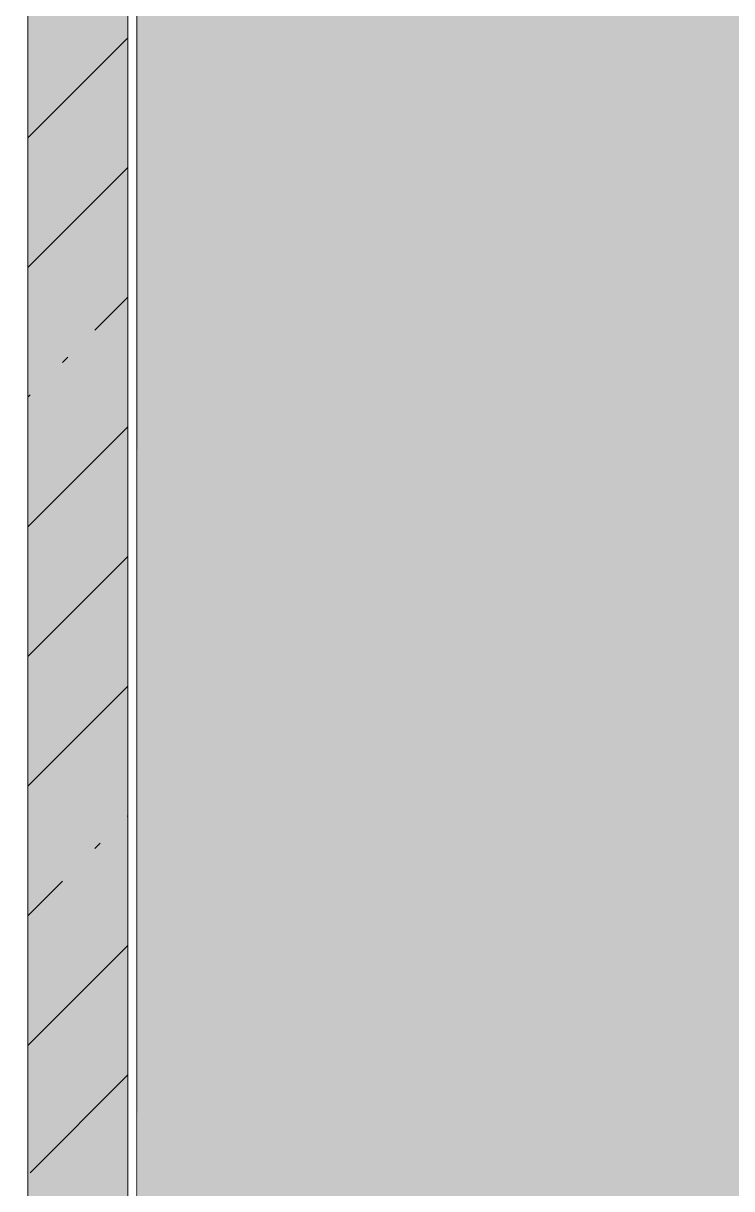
# Model space of a CAD drawing. Header units: millimetres. Extents: x -3817 to 677485, y -22715 to 103890.
# Drawn here: x -305.39 to -293.11, y -19557.57 to -19537.39 of the extents above; entities that cross this region are included whole.
import ezdxf

# ---------------------------------------------------------------- set-up
doc = ezdxf.new("R2010")
doc.units = ezdxf.units.MM
doc.layers.add('PDF _Геометрия', color=7, linetype='Continuous', true_color=0x1d1d1d)
doc.layers.add('PDF _Сплошная заливка', color=7, linetype='Continuous', true_color=0xffffff)

msp = doc.modelspace()

# ---------------------------------------------------------------- hatches: boundary and pattern name
at = {"layer": 'PDF _Сплошная заливка', "transparency": 33554559}
h = msp.add_hatch(color=256, dxfattribs=at)
h.paths.add_polyline_path([(-289.0143099953436, -19583.5586722748), (-285.4671919397881, -19583.5586722748), (-285.4671919397881, -19574.89761394147), (-292.396080828677, -19574.89761394147), (-292.396080828677, -19574.50393755258), (-285.4671919397881, -19574.50393755258), (-285.4671919397881, -19564.66176394147), (-288.852905828677, -19564.66176394147), (-288.852905828677, -19564.26808755258), (-285.4671919397881, -19564.26808755258), (-285.4671919397881, -19522.1435722748), (-289.5615488842325, -19522.1435722748), (-289.5629474953437, -19522.04905283036), (-289.9158502731214, -19521.98606810813), (-289.9158502731214, -19521.0412097748), (-290.2701933286769, -19521.0412097748), (-290.1914405508992, -19520.80503755258), (-290.1914405508992, -19520.41136116369), (-290.5851169397881, -19520.41136116369), (-290.5851169397881, -19520.25385560813), (-300.4272905508992, -19520.25385560813), (-300.4272905508992, -19520.41136116369), (-300.8209669397881, -19520.46120560813), (-300.8209669397881, -19521.0412097748), (-300.9784724953438, -19521.0412097748), (-300.9784724953438, -19522.1435722748), (-303.4193266620102, -19522.1435722748), (-303.3884280508992, -19583.5586722748), (-290.6304266620102, -19583.5586722748)], flags=0)
h.paths.add_polyline_path([(-289.9158502731214, -19520.41136116369), (-289.9158502731214, -19520.34837644147), (-289.5615488842325, -19520.34837644147), (-289.5615488842325, -19520.25385560813), (-290.1914405508992, -19520.25385560813), (-290.1914405508992, -19520.41136116369)], flags=0)
h.paths.add_polyline_path([(-300.9784724953438, -19520.41136116369), (-300.8209669397881, -19520.41136116369), (-300.8209669397881, -19520.25385560813), (-300.9784724953438, -19520.25385560813)], flags=0)
msp.add_hatch(color=256, dxfattribs=at).paths.add_polyline_path([(-303.5767891620103, -19584.9759597748), (-303.5767891620103, -19520.41136116369), (-305.3090002731215, -19520.46120560813), (-305.3090002731215, -19584.9759597748), (-303.7342516620104, -19584.9759597748)])

# ---------------------------------------------------------------- linework, layer by layer
at = {"layer": 'PDF _Геометрия', "color": 7, "lineweight": 9}
for points in [[(-301.6477391620103, -19520.41136116369), (-303.5767891620103, -19520.41136116369), (-305.3090002731215, -19520.41136116369), (-303.5767891620103, -19520.41136116369), (-303.5767891620103, -19521.98606810813), (-303.5767891620103, -19583.5586722748)], [(-301.6477391620103, -19521.98606810813), (-303.5767891620103, -19521.98606810813), (-303.5767891620103, -19584.9759597748), (-303.7342516620104, -19584.9759597748), (-305.3090002731215, -19584.9759597748), (-305.3090002731215, -19602.6919222748), (-345.9374766620103, -19602.6919222748), (-345.9374766620103, -19600.52661533036), (-345.9374766620103, -19600.03451949702), (-345.9374766620103, -19599.93610005258), (-348.4964599953437, -19599.93610005258), (-348.9885558286769, -19599.93610005258), (-349.0869752731214, -19599.93610005258), (-349.0869752731214, -19603.08559866369), (-354.913543328677, -19603.08559866369), (-354.913543328677, -19604.66030699702), (-338.7724155508993, -19604.66030699702), (-320.6628183286768, -19604.66030699702)], [(-305.3090002731215, -19602.6919222748), (-303.7342516620104, -19602.6919222748), (-303.7342516620104, -19584.9759597748), (-305.3090002731215, -19584.9759597748), (-305.3090002731215, -19521.98606810813), (-305.3090002731215, -19584.9759597748)], [(-305.3090002731215, -19539.3691347748), (-303.5857752731215, -19537.64590838591)], [(-305.3090002731215, -19541.61412644147), (-303.5767891620103, -19539.88191533036)], [(-304.1470016620103, -19542.69716116369), (-303.5767891620103, -19542.12690699702)], [(-304.7082711064547, -19543.25834588591), (-304.6149377731215, -19543.16501255258)], [(-305.3090002731215, -19543.85911810814), (-305.2694974953436, -19543.81961533036)], [(-305.3090002731215, -19546.1041097748), (-303.5767891620103, -19544.37189866369)], [(-305.3090002731215, -19548.34910144147), (-303.5767891620103, -19546.61689033036)], [(-305.3090002731215, -19550.59409310813), (-303.5767891620103, -19548.86188199702)], [(-303.5857752731215, -19551.11577505258), (-303.5767891620103, -19551.10687366369)], [(-304.1470016620103, -19551.67704310813), (-304.0536683286768, -19551.58371116369)], [(-305.3090002731215, -19552.8390847748), (-304.7082711064547, -19552.23831255258)], [(-305.3090002731215, -19555.08407644147), (-303.5767891620103, -19553.35178060813)], [(-305.2694974953436, -19557.28948060813), (-303.5767891620103, -19555.5967722748)]]:
    msp.add_lwpolyline(points, dxfattribs=at)
at = {"layer": 'PDF _Геометрия', "color": 253, "lineweight": 9, "true_color": 0xaaaaaa}
msp.add_lwpolyline([(-300.9784724953438, -19521.0412097748), (-300.9784724953438, -19522.1435722748), (-303.4193266620102, -19522.1435722748), (-303.4193266620102, -19583.5586722748)], dxfattribs=at)

doc.saveas('drawing.dxf')
